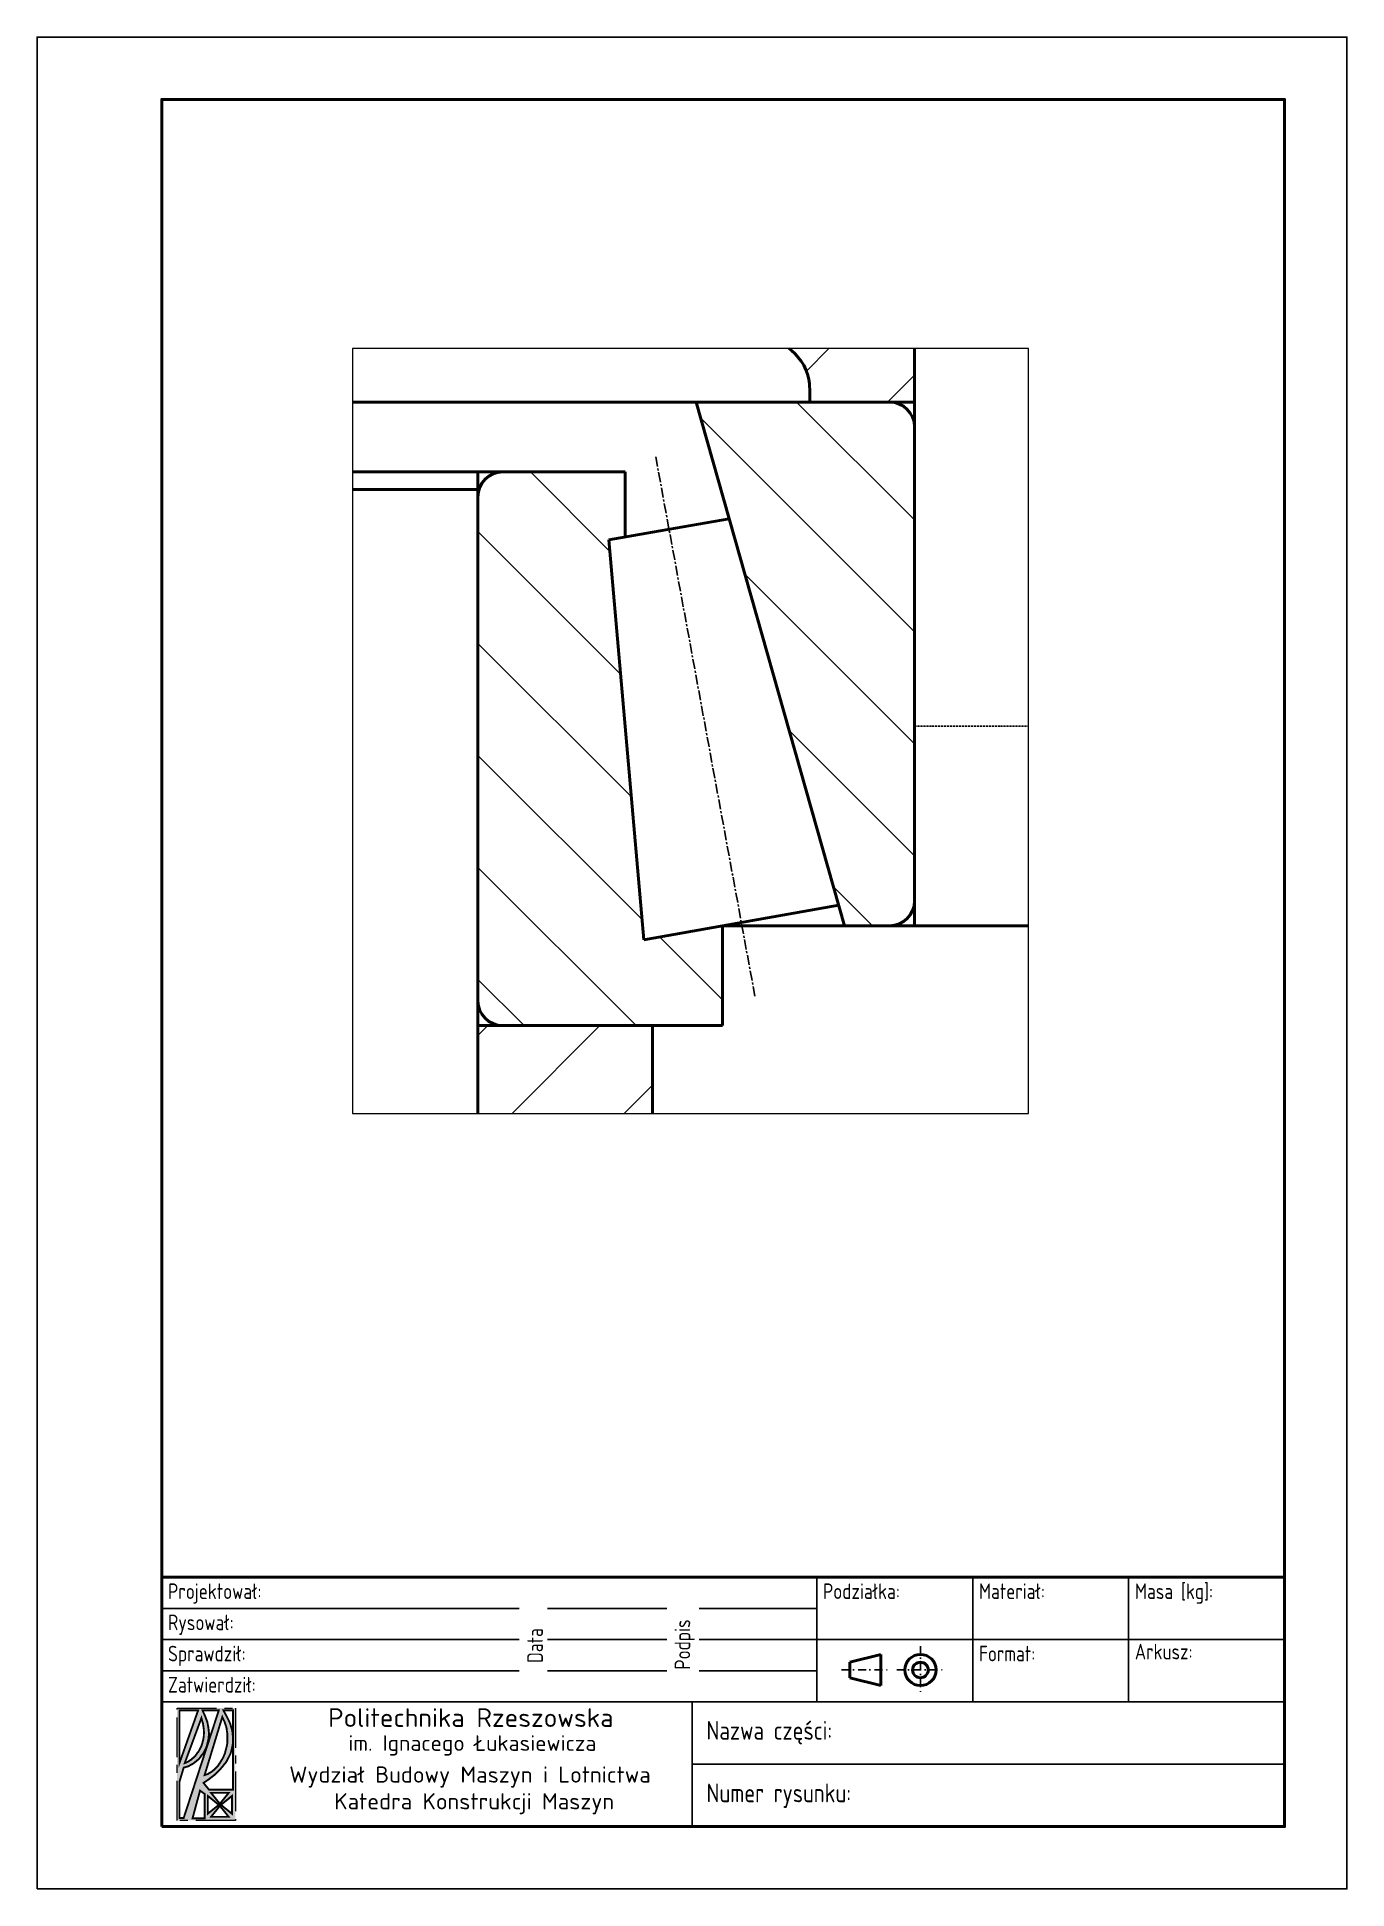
# Paper-space layout 'ark. A4' of a CAD drawing. Header units: millimetres. Extents: x 0 to 210, y 0 to 297.
# The model-space entities are those that its viewports show. They can reach past a viewport. Long polylines and large blocks are cut down to what shows.
import ezdxf
from ezdxf.enums import TextEntityAlignment as Align

# ---------------------------------------------------------------- set-up
doc = ezdxf.new("R2010")
doc.units = ezdxf.units.MM
doc.header["$LTSCALE"] = 0.2
for name, pattern in [('CENTER', [50.8, 31.75, -6.35, 6.35, -6.35]), ('HIDDEN', [9.525, 6.35, -3.175]), ('KRESKAKROPKA2', [12.7, 6.35, -3.175, 0, -3.175])]:
    doc.linetypes.add(name, pattern=pattern)
for name, color, linetype, lineweight in [('_Kreskowanie', 1, 'Continuous', 25), ('_Linie grube', 7, 'Continuous', 50), ('_Linie niewidoczne', 6, 'HIDDEN', 25), ('_Osie symetrii', 4, 'CENTER', 25), ('_Osie symetrii_2', 4, 'KRESKAKROPKA2', 25), ('Tabelka cienka', 3, 'Continuous', 25)]:
    doc.layers.add(name, color=color, linetype=linetype, lineweight=lineweight)
doc.layers.add('_Pomocnicza', color=21, linetype='Continuous', plot=False)
doc.layers.add('Rzutnie', color=9, linetype='Continuous', plot=False)
doc.styles.add('Opis tabelki', font='isocpeur.ttf')
doc.styles.add('styl1', font='isocpeur.ttf')

# ---------------------------------------------------------------- blocks, each defined once
blk = doc.blocks.new('Ramka_A4')
at = {"layer": '_Linie grube'}
blk.add_lwpolyline([(20, 10), (200, 10), (200, 287), (20, 287)], close=True, dxfattribs=at)
at = {"layer": '_Pomocnicza'}
blk.add_lwpolyline([(0, 0), (210, 0), (210, 297), (0, 297)], close=True, dxfattribs=at)
blk = doc.blocks.new('Tabelka')
h = blk.add_hatch(color=5)
h.paths.add_polyline_path([(-177.56, 1), (-168.2, 1), (-168.2, 19), (-177.56, 19)])
h.paths.add_polyline_path([(-177.17, 10.19), (-177.17, 18.66), (-174.17, 18.66)], flags=16)
h.paths.add_polyline_path([(-173.65, 17.41), (-173.57, 17.11), (-173.48, 16.81), (-173.39, 16.51), (-173.35, 16.21), (-173.31, 15.91), (-173.27, 15.65), (-173.27, 15.35), (-173.22, 15.05), (-173.27, 14.79), (-173.27, 14.49), (-173.31, 14.23), (-173.35, 13.97), (-173.44, 13.67), (-173.48, 13.42), (-173.57, 13.2), (-173.65, 12.94), (-173.78, 12.68), (-173.87, 12.47), (-174, 12.26), (-174.12, 12), (-174.3, 11.83), (-174.43, 11.61), (-174.6, 11.4), (-174.77, 11.22), (-174.94, 11.05), (-175.11, 10.92), (-175.28, 10.75), (-175.5, 10.62), (-175.67, 10.49), (-175.89, 10.37), (-176.1, 10.28), (-176.32, 10.19)], flags=16)
h.paths.add_polyline_path([(-172.62, 16.34), (-172.71, 16.81), (-172.88, 17.24), (-173.05, 17.71), (-173.27, 18.18), (-173.48, 18.66), (-170.86, 18.66), (-176.49, 1.39), (-177.17, 1.39), (-177.17, 7.19), (-176.49, 9.46), (-176.27, 9.51), (-176.06, 9.59), (-175.84, 9.63), (-175.59, 9.76), (-175.37, 9.89), (-175.11, 10.02), (-174.9, 10.15), (-174.68, 10.32), (-174.43, 10.54), (-174.21, 10.71), (-174, 10.92), (-173.78, 11.18), (-173.61, 11.44), (-173.39, 11.7), (-173.22, 11.95), (-173.09, 12.26), (-172.92, 12.6), (-172.79, 12.9), (-172.71, 13.24), (-172.62, 13.59), (-172.54, 13.93), (-172.49, 14.32), (-172.45, 14.7), (-172.45, 15.09), (-172.49, 15.52), (-172.54, 15.91)], flags=16)
h.paths.add_polyline_path([(-170.3, 17.58), (-170.13, 17.2), (-169.96, 16.85), (-169.83, 16.47), (-169.7, 16.12), (-169.61, 15.74), (-169.57, 15.35), (-169.49, 14.96), (-169.49, 14.62), (-169.49, 14.23), (-169.49, 13.89), (-169.49, 13.5), (-169.53, 13.16), (-169.61, 12.81), (-169.7, 12.47), (-169.79, 12.13), (-169.87, 11.78), (-170, 11.48), (-170.13, 11.14), (-170.3, 10.84), (-170.47, 10.58), (-170.64, 10.28), (-170.82, 10.02), (-170.99, 9.76), (-171.2, 9.55), (-171.42, 9.29), (-171.63, 9.12), (-171.89, 8.9), (-172.11, 8.73), (-172.36, 8.6), (-172.62, 8.43), (-172.88, 8.35), (-173.14, 8.26)], flags=16)
h.paths.add_polyline_path([(-170.13, 18.66), (-168.58, 18.66), (-168.58, 5.94), (-172.45, 5.94), (-173.31, 7.01), (-172.92, 7.27), (-172.54, 7.53), (-172.15, 7.83), (-171.76, 8.13), (-171.42, 8.39), (-171.12, 8.69), (-170.82, 8.99), (-170.52, 9.33), (-170.26, 9.63), (-170, 9.98), (-169.74, 10.28), (-169.53, 10.62), (-169.36, 10.97), (-169.18, 11.31), (-169.01, 11.65), (-168.88, 12.04), (-168.8, 12.38), (-168.71, 12.77), (-168.63, 13.16), (-168.58, 13.54), (-168.58, 13.93), (-168.58, 14.32), (-168.63, 14.7), (-168.67, 15.13), (-168.75, 15.56), (-168.88, 15.99), (-169.01, 16.42), (-169.18, 16.85), (-169.4, 17.28), (-169.61, 17.71), (-169.87, 18.18)], flags=16)
h.paths.add_polyline_path([(-173.87, 5.77), (-173.14, 5.25), (-173.14, 1.34), (-175.07, 1.34)], flags=16)
h.paths.add_polyline_path([(-172.11, 5.42), (-169.27, 5.42), (-170.69, 3.66)], flags=16)
h.paths.add_polyline_path([(-172.62, 4.91), (-170.86, 3.49), (-172.62, 2.07)], flags=16)
h.paths.add_polyline_path([(-168.75, 4.91), (-168.75, 2.07), (-170.52, 3.49)], flags=16)
h.paths.add_polyline_path([(-170.69, 3.32), (-169.27, 1.56), (-172.11, 1.56)], flags=16)
at = {"color": 5, "lineweight": 0}
for p, q in [((-177.56, 19), (-168.2, 19)), ((-177.56, 1), (-177.56, 19)), ((-177.56, 19), (-177.56, 19)), ((-168.2, 19), (-168.2, 1)), ((-168.2, 1), (-177.56, 1))]:
    blk.add_line(p, q, dxfattribs=at)
for points in [[(-177.56, 19), (-168.2, 19), (-168.2, 1), (-177.56, 1), (-177.56, 19), (-177.56, 19)], [(-176.49, 1.39), (-177.17, 1.39), (-177.17, 7.19), (-176.49, 9.46), (-176.27, 9.51), (-176.06, 9.59), (-175.84, 9.63), (-175.59, 9.76), (-175.37, 9.89), (-175.11, 10.02), (-174.9, 10.15), (-174.68, 10.32), (-174.43, 10.54), (-174.21, 10.71), (-174, 10.92), (-173.78, 11.18), (-173.61, 11.44), (-173.39, 11.7), (-173.22, 11.95), (-173.09, 12.26), (-172.92, 12.6), (-172.79, 12.9), (-172.71, 13.24), (-172.62, 13.59), (-172.54, 13.93), (-172.49, 14.32), (-172.45, 14.7), (-172.45, 15.09), (-172.49, 15.52), (-172.54, 15.91), (-172.62, 16.34), (-172.71, 16.81), (-172.88, 17.24), (-173.05, 17.71), (-173.27, 18.18), (-173.48, 18.66), (-170.86, 18.66), (-176.49, 1.39), (-176.49, 1.39)], [(-177.17, 10.19), (-174.17, 18.66), (-177.17, 18.66), (-177.17, 10.19), (-177.17, 10.19)], [(-170.13, 18.66), (-169.87, 18.18), (-169.61, 17.71), (-169.4, 17.28), (-169.18, 16.85), (-169.01, 16.42), (-168.88, 15.99), (-168.75, 15.56), (-168.67, 15.13), (-168.63, 14.7), (-168.58, 14.32), (-168.58, 13.93), (-168.58, 13.54), (-168.63, 13.16), (-168.71, 12.77), (-168.8, 12.38), (-168.88, 12.04), (-169.01, 11.65), (-169.18, 11.31), (-169.36, 10.97), (-169.53, 10.62), (-169.74, 10.28), (-170, 9.98), (-170.26, 9.63), (-170.52, 9.33), (-170.82, 8.99), (-171.12, 8.69), (-171.42, 8.39), (-171.76, 8.13), (-172.15, 7.83), (-172.54, 7.53), (-172.92, 7.27), (-173.31, 7.01), (-172.45, 5.94), (-168.58, 5.94), (-168.58, 18.66), (-170.13, 18.66), (-170.13, 18.66)], [(-173.65, 17.41), (-176.32, 10.19), (-176.1, 10.28), (-175.89, 10.37), (-175.67, 10.49), (-175.5, 10.62), (-175.28, 10.75), (-175.11, 10.92), (-174.94, 11.05), (-174.77, 11.22), (-174.6, 11.4), (-174.43, 11.61), (-174.3, 11.83), (-174.12, 12), (-174, 12.26), (-173.87, 12.47), (-173.78, 12.68), (-173.65, 12.94), (-173.57, 13.2), (-173.48, 13.42), (-173.44, 13.67), (-173.35, 13.97), (-173.31, 14.23), (-173.27, 14.49), (-173.27, 14.79), (-173.22, 15.05), (-173.27, 15.35), (-173.27, 15.65), (-173.31, 15.91), (-173.35, 16.21), (-173.39, 16.51), (-173.48, 16.81), (-173.57, 17.11), (-173.65, 17.41), (-173.65, 17.41)], [(-170.3, 17.58), (-173.14, 8.26), (-172.88, 8.35), (-172.62, 8.43), (-172.36, 8.6), (-172.11, 8.73), (-171.89, 8.9), (-171.63, 9.12), (-171.42, 9.29), (-171.2, 9.55), (-170.99, 9.76), (-170.82, 10.02), (-170.64, 10.28), (-170.47, 10.58), (-170.3, 10.84), (-170.13, 11.14), (-170, 11.48), (-169.87, 11.78), (-169.79, 12.13), (-169.7, 12.47), (-169.61, 12.81), (-169.53, 13.16), (-169.49, 13.5), (-169.49, 13.89), (-169.49, 14.23), (-169.49, 14.62), (-169.49, 14.96), (-169.57, 15.35), (-169.61, 15.74), (-169.7, 16.12), (-169.83, 16.47), (-169.96, 16.85), (-170.13, 17.2), (-170.3, 17.58), (-170.3, 17.58)], [(-173.14, 1.34), (-175.07, 1.34), (-173.87, 5.77), (-173.14, 5.25), (-173.14, 1.34), (-173.14, 1.34)], [(-170.86, 3.49), (-172.62, 4.91), (-172.62, 2.07), (-170.86, 3.49), (-170.86, 3.49)], [(-170.69, 3.66), (-169.27, 5.42), (-172.11, 5.42), (-170.69, 3.66), (-170.69, 3.66)], [(-170.69, 3.32), (-172.11, 1.56), (-169.27, 1.56), (-170.69, 3.32), (-170.69, 3.32)], [(-170.52, 3.49), (-168.75, 2.07), (-168.75, 4.91), (-170.52, 3.49), (-170.52, 3.49)]]:
    blk.add_lwpolyline(points, dxfattribs=at)
at = {"color": 5, "lineweight": 0, "const_width": 0.301}
for points in [[(-176.49, 1.39), (-177.17, 1.39), (-177.17, 7.19), (-176.49, 9.46), (-176.27, 9.51), (-176.06, 9.59), (-175.84, 9.63), (-175.59, 9.76), (-175.37, 9.89), (-175.11, 10.02), (-174.9, 10.15), (-174.68, 10.32), (-174.43, 10.54), (-174.21, 10.71), (-174, 10.92), (-173.78, 11.18), (-173.61, 11.44), (-173.39, 11.7), (-173.22, 11.95), (-173.09, 12.26), (-172.92, 12.6), (-172.79, 12.9), (-172.71, 13.24), (-172.62, 13.59), (-172.54, 13.93), (-172.49, 14.32), (-172.45, 14.7), (-172.45, 15.09), (-172.49, 15.52), (-172.54, 15.91), (-172.62, 16.34), (-172.71, 16.81), (-172.88, 17.24), (-173.05, 17.71), (-173.27, 18.18), (-173.48, 18.66), (-170.86, 18.66), (-176.49, 1.39)], [(-177.17, 10.19), (-174.17, 18.66), (-177.17, 18.66), (-177.17, 10.19)], [(-170.13, 18.66), (-169.87, 18.18), (-169.61, 17.71), (-169.4, 17.28), (-169.18, 16.85), (-169.01, 16.42), (-168.88, 15.99), (-168.75, 15.56), (-168.67, 15.13), (-168.63, 14.7), (-168.58, 14.32), (-168.58, 13.93), (-168.58, 13.54), (-168.63, 13.16), (-168.71, 12.77), (-168.8, 12.38), (-168.88, 12.04), (-169.01, 11.65), (-169.18, 11.31), (-169.36, 10.97), (-169.53, 10.62), (-169.74, 10.28), (-170, 9.98), (-170.26, 9.63), (-170.52, 9.33), (-170.82, 8.99), (-171.12, 8.69), (-171.42, 8.39), (-171.76, 8.13), (-172.15, 7.83), (-172.54, 7.53), (-172.92, 7.27), (-173.31, 7.01), (-172.45, 5.94), (-168.58, 5.94), (-168.58, 18.66), (-170.13, 18.66)], [(-173.65, 17.41), (-176.32, 10.19), (-176.1, 10.28), (-175.89, 10.37), (-175.67, 10.49), (-175.5, 10.62), (-175.28, 10.75), (-175.11, 10.92), (-174.94, 11.05), (-174.77, 11.22), (-174.6, 11.4), (-174.43, 11.61), (-174.3, 11.83), (-174.12, 12), (-174, 12.26), (-173.87, 12.47), (-173.78, 12.68), (-173.65, 12.94), (-173.57, 13.2), (-173.48, 13.42), (-173.44, 13.67), (-173.35, 13.97), (-173.31, 14.23), (-173.27, 14.49), (-173.27, 14.79), (-173.22, 15.05), (-173.27, 15.35), (-173.27, 15.65), (-173.31, 15.91), (-173.35, 16.21), (-173.39, 16.51), (-173.48, 16.81), (-173.57, 17.11), (-173.65, 17.41)], [(-170.3, 17.58), (-173.14, 8.26), (-172.88, 8.35), (-172.62, 8.43), (-172.36, 8.6), (-172.11, 8.73), (-171.89, 8.9), (-171.63, 9.12), (-171.42, 9.29), (-171.2, 9.55), (-170.99, 9.76), (-170.82, 10.02), (-170.64, 10.28), (-170.47, 10.58), (-170.3, 10.84), (-170.13, 11.14), (-170, 11.48), (-169.87, 11.78), (-169.79, 12.13), (-169.7, 12.47), (-169.61, 12.81), (-169.53, 13.16), (-169.49, 13.5), (-169.49, 13.89), (-169.49, 14.23), (-169.49, 14.62), (-169.49, 14.96), (-169.57, 15.35), (-169.61, 15.74), (-169.7, 16.12), (-169.83, 16.47), (-169.96, 16.85), (-170.13, 17.2), (-170.3, 17.58)], [(-173.14, 1.34), (-175.07, 1.34), (-173.87, 5.77), (-173.14, 5.25), (-173.14, 1.34)], [(-170.86, 3.49), (-172.62, 4.91), (-172.62, 2.07), (-170.86, 3.49), (-170.86, 3.49)], [(-170.69, 3.66), (-169.27, 5.42), (-172.11, 5.42), (-170.69, 3.66), (-170.69, 3.66)], [(-170.69, 3.32), (-172.11, 1.56), (-169.27, 1.56), (-170.69, 3.32), (-170.69, 3.32)], [(-170.52, 3.49), (-168.75, 2.07), (-168.75, 4.91), (-170.52, 3.49), (-170.52, 3.49)]]:
    blk.add_lwpolyline(points, dxfattribs=at)
at = {"layer": '_Linie grube'}
for p, q in [((-180, 0), (-180, 40)), ((-180, 40), (0, 40)), ((-69.71, 26.37), (-64.71, 27.62)), ((-64.71, 22.62), (-64.71, 27.62)), ((-69.71, 26.37), (-69.71, 23.87)), ((-69.71, 23.87), (-64.71, 22.62))]:
    blk.add_line(p, q, dxfattribs=at)
for radius in [2.5, 1.25]:
    blk.add_circle((-58.38, 25.12), radius, dxfattribs=at)
at = {"layer": '_Osie symetrii_2'}
for p, q in [((-58.38, 28.92), (-58.38, 21.32)), ((-71.01, 25.12), (-63.41, 25.12)), ((-62.18, 25.12), (-54.58, 25.12))]:
    blk.add_line(p, q, dxfattribs=at)
at = {"layer": 'Tabelka cienka'}
for p, q in [((-75, 20), (-75, 40)), ((-50, 20), (-50, 40)), ((-25, 20), (-25, 40)), ((-180, 35), (-122.69, 35)), ((-118.15, 35), (-99.01, 35)), ((-93.87, 35), (-75, 35)), ((-180, 30), (-122.69, 30)), ((-118.15, 30), (-99.01, 30)), ((-93.87, 30), (-75, 30)), ((-75, 30), (0, 30)), ((-180, 25), (-122.69, 25)), ((-118.15, 25), (-99.01, 25)), ((-93.87, 25), (-75, 25)), ((-180, 20), (0, 20)), ((-95, 0), (-95, 20)), ((-95, 10), (0, 10))]:
    blk.add_line(p, q, dxfattribs=at)
at = {"layer": 'Tabelka cienka', "style": 'Opis tabelki', "width": 0.8}
for s, height, p in [('Projektował:', 2.5, (-179, 37.75)), ('Podziałka:', 2.5, (-74, 37.75)), ('Materiał:', 2.5, (-49, 37.75)), ('Masa [kg]:', 2.5, (-24, 37.75)), ('Rysował:', 2.5, (-179, 32.75)), ('Sprawdził:', 2.5, (-179, 27.75)), ('Format:', 2.5, (-49, 27.75)), ('Arkusz:', 2.5, (-24, 28.07)), ('Zatwierdził:', 2.5, (-179, 22.75)), ('Nazwa części:', 3, (-92.68, 15.43)), ('Numer rysunku:', 3, (-92.67, 5.4))]:
    blk.add_text(s, height=height, dxfattribs=at).set_placement(p, align=Align.MIDDLE_LEFT)
for s, p in [('Podpis', (-96.53, 25.17)), ('Data', (-120.16, 26.25))]:
    blk.add_text(s, height=2.5, rotation=90, dxfattribs=at).set_placement(p, align=Align.MIDDLE_LEFT)
at = {"layer": 'Tabelka cienka', "attachment_point": 1, "style": 'styl1'}
for s, insert, char_height, width in [('Politechnika Rzeszowska', (-153.33, 18.98), 3, 79.2), ('im. Ignacego Łukasiewicza', (-150.09, 14.65), 2.5, 79.2), ('Wydział Budowy Maszyn i Lotnictwa', (-159.56, 9.65), 2.6, 70.5959), ('Katedra Konstrukcji Maszyn', (-152.36, 5.36), 2.6, 56.429)]:
    blk.add_mtext(s, dxfattribs=dict(at, insert=insert, char_height=char_height, width=width))
at = {"layer": 'Tabelka cienka', "style": 'Opis tabelki', "width": 0.8, "flags": 8}
for tag, p in [('PROJEKTOWAŁ', (-162.15, 37.75)), ('DATA1', (-117.93, 37.75)), ('RYSOWAŁ', (-162.15, 32.75)), ('DATA2', (-117.93, 32.75)), ('SPRAWDZIŁ', (-162.15, 27.75)), ('DATA3', (-117.93, 27.75)), ('ZATWIERDZIŁ', (-162.15, 22.75)), ('DATA4', (-117.93, 22.75))]:
    blk.add_attdef(tag, text='', height=2.5, dxfattribs=at).set_placement(p, align=Align.MIDDLE_LEFT)
at = {"layer": 'Tabelka cienka', "style": 'styl1', "flags": 8}
blk.add_attdef('PODZIAŁKA', text='', height=2.5, dxfattribs=at).set_placement((-52, 31), align=Align.BOTTOM_RIGHT)
at = {"layer": 'Tabelka cienka', "style": 'Opis tabelki', "width": 0.8, "flags": 8}
for tag, p in [('MATERIAL', (-27, 31.19)), ('MASA', (-2, 31.19)), ('FORMAT', (-27, 21.19)), ('ARKUSZ', (-2, 21.19))]:
    blk.add_attdef(tag, text='', height=2.5, dxfattribs=at).set_placement(p, align=Align.BOTTOM_RIGHT)
at = {"layer": 'Tabelka cienka', "style": 'styl1', "flags": 8}
for tag, height, p in [('TYTUŁ', 6, (-50.06, 15)), ('NUMER_R', 3.5, (-54.38, 5))]:
    blk.add_attdef(tag, text='', height=height, dxfattribs=at).set_placement(p, align=Align.MIDDLE)

msp = doc.modelspace()

# ---------------------------------------------------------------- hatches: boundary and pattern name
at = {"layer": '_Kreskowanie'}
h = msp.add_hatch(dxfattribs=at)
h.set_pattern_fill('ANSI31', color=256)
h.paths.add_polyline_path([(191.6, 155.6, 1), (207.6, 155.6, 1)])
h.paths.add_polyline_path([(207.6, 24.4, 1), (191.6, 24.4, 1)])
h.paths.add_polyline_path([(76.4, 24.4, 1), (92.4, 24.4, 1)])
h = msp.add_hatch(dxfattribs=at)
h.set_pattern_fill('ANSI31', color=256)
h.paths.add_polyline_path([(142, 157), (97, 157), (97, 150), (101.2, 150), (101.2, 150.52, -0.414214), (103.2, 152.52), (142, 152.52)])
h.paths.add_polyline_path([(187, 157), (142, 157), (142, 152.52), (180.8, 152.52, -0.414214), (182.8, 150.52), (182.8, 150), (187, 150)])
h = msp.add_hatch(dxfattribs=at)
h.set_pattern_fill('ANSI31', color=256, angle=90)
h.paths.add_polyline_path([(184.2, 129), (187, 129), (187, 148, 0.414214), (185, 150), (179.3, 150), (178.25, 150)])
h = msp.add_hatch(dxfattribs=at)
h.set_pattern_fill('ANSI31', color=256, angle=90)
h.paths.add_polyline_path([(114.5, 146.2, 0.414214), (113.5, 147.2), (108.593, 147.2), (108.593, 144.588), (109.25, 144.472), (107.848, 128.445), (104.7, 129), (104.7, 125), (107.5, 125), (113.5, 125, 0.414214), (114.5, 126)])
h.paths.add_polyline_path([(174.75, 144.472), (175.407, 144.588), (175.407, 147.2), (170.5, 147.2, 0.414214), (169.5, 146.2), (169.5, 127), (169.5, 126, 0.414214), (170.5, 125), (171.5, 125), (176.5, 125), (179.3, 125), (179.3, 129), (176.152, 128.445)])
h = msp.add_hatch(dxfattribs=at)
h.set_pattern_fill('ANSI31', color=256)
h.paths.add_polyline_path([(114.5, 125), (113.5, 125), (107.5, 125), (107.5, 118), (114, 118), (114.5, 118)])
h.paths.add_polyline_path([(176.5, 125), (171.5, 125), (170.5, 125), (169.5, 125), (169.5, 118), (170, 118), (176.5, 118)])

# ---------------------------------------------------------------- linework, layer by layer
at = {"layer": '_Linie grube'}
for p, q in [((187, 157), (187, 150)), ((104.7, 150), (179.3, 150)), ((184.2, 129), (178.25, 150)), ((185, 150), (179.3, 150)), ((182.8, 150), (182.8, 150.52)), ((185, 150), (186, 150)), ((186, 150), (187, 150)), ((187, 149), (187, 150)), ((187, 149), (187, 148)), ((187, 130), (187, 148)), ((114.5, 147.2), (169.5, 147.2)), ((170.5, 147.2), (169.5, 147.2)), ((169.5, 147.2), (169.5, 146.5)), ((170.5, 147.2), (175.407, 147.2)), ((175.407, 147.2), (175.407, 144.588)), ((169.5, 146.5), (114.5, 146.5)), ((169.5, 146.2), (169.5, 146.5)), ((169.5, 146.2), (169.5, 127)), ((176.5, 144.781), (179.575, 145.323)), ((176.5, 144.781), (174.75, 144.472)), ((174.75, 144.472), (176.152, 128.445)), ((187, 130), (187, 129)), ((179.3, 129), (183.967, 129.823)), ((179.3, 129), (176.152, 128.445)), ((186, 129), (179.3, 129)), ((179.3, 125), (179.3, 129)), ((187, 129), (186, 129)), ((187, 129), (253, 129)), ((169.5, 126), (169.5, 127)), ((169.5, 126), (169.5, 126)), ((169.5, 126), (169.5, 118)), ((170.5, 125), (169.5, 125)), ((171.5, 125), (170.5, 125)), ((170.5, 125), (170.5, 125)), ((176.5, 125), (171.5, 125)), ((176.5, 118), (176.5, 125)), ((179.3, 125), (176.5, 125))]:
    msp.add_line(p, q, dxfattribs=at)
msp.add_circle((199.6, 155.6), 8, dxfattribs=at)
for centre, radius, start, end in [((180.8, 150.52), 2, 360, 90), ((186, 149), 1, 0, 90), ((170.5, 146.2), 1, 90, 180), ((186, 130), 1, 270, 0), ((170.5, 126), 1, 180, 270)]:
    msp.add_arc(centre, radius, start, end, dxfattribs=at)
at = {"layer": '_Linie niewidoczne'}
msp.add_line((187, 137), (264.5, 137), dxfattribs=at)
at = {"layer": '_Osie symetrii'}
msp.add_line((180.602, 126.183), (176.62, 147.848), dxfattribs=at)

psp = doc.layouts.new('ark. A4')

# ---------------------------------------------------------------- block references
at = {"layer": '_Osie symetrii'}
for name, p in [('Ramka_A4', (0, 0)), ('Tabelka', (200, 10))]:
    psp.add_blockref(name, p, dxfattribs=at)

# ---------------------------------------------------------------- viewports
at = {"layer": 'Rzutnie', "view_target_point": (304.183, 188.08)}
psp.add_viewport(center=(104.78, 185.7), size=(108.38, 122.652), view_center_point=(-126.156, -51.27), view_height=30.663, dxfattribs=at)

doc.saveas('drawing.dxf')
